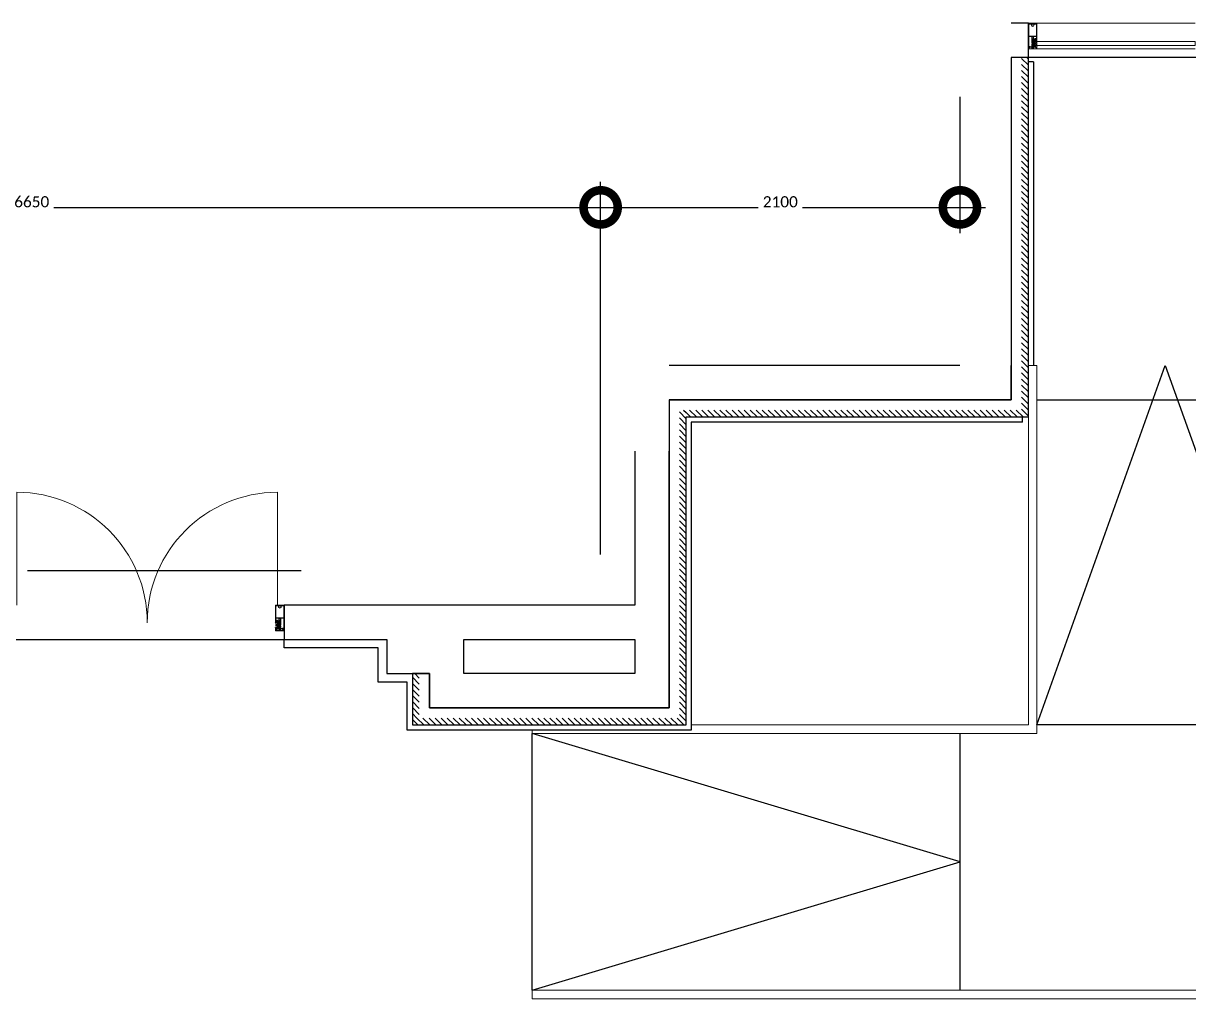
# Model space of a CAD drawing. Header units: metres. Extents: x 22.6 to 101.3, y 9.4 to 67.4.
# Drawn here: x 52.02 to 58.83, y 9.45 to 15.15 of the extents above; entities that cross this region are included whole.
import ezdxf

# ---------------------------------------------------------------- set-up
doc = ezdxf.new("R2010")
doc.units = ezdxf.units.M
doc.linetypes.add('ECG_Line-Ptrn-Sold', pattern=[9144.001, 9144, -0.001])
doc.layers.add('00', color=252, linetype='Continuous')
for name, color, linetype, lineweight in [('A-DIM', 7, 'Continuous', 5), ('A-DOOR', 5, 'Continuous', 5), ('A-ELEV', 1, 'ECG_Line-Ptrn-Sold', 9), ('A-FLOR-HRAL', 1, 'Continuous', 9), ('A-HATCH', 1, 'Continuous', 9), ('A-WIN', 4, 'ECG_Line-Ptrn-Sold', 5)]:
    doc.layers.add(name, color=color, linetype=linetype, lineweight=lineweight)
doc.styles.add('Calibri', font='calibri.ttf', dxfattribs={"height": 0.212639})
doc.dimstyles.new('ECG_Dimn-Detl-100', dxfattribs={"dimscale": 0.3048, "dimtxt": 0.25, "dimasz": 1.312336, "dimexe": 0.492126, "dimexo": 0.0625, "dimgap": 0, "dimtad": 1, "dimdec": 0, "dimlfac": 1000, "dimzin": 0, "dimdsep": 46, "dimtxsty": 'Calibri', "dimblk1": 'DOTSMALL', "dimblk2": 'DOTSMALL', "dimsah": 1, "dimcen": 0.09, "dimdle": 0.492126, "dimazin": 0, "dimtfac": 1, "dimtdec": 4, "dimtix": 1, "dimtmove": 0, "dimatfit": 3, "dimfxl": 0.492126, "dimfxlon": 1, "dimtvp": 1, "dimtolj": 1, "dimtzin": 0, "dimarcsym": 2})
pattern_1 = [(135, (0, 0), (-0.01767767, -0.01767767), [])]

# ---------------------------------------------------------------- blocks, each defined once
blk = doc.blocks.new('Railing - Railing-2168873-GROUND FLOOR PLAN')
at = {"layer": 'A-FLOR-HRAL'}
for p, q in [((59.4442, 13.1473), (59.4942, 13.1473)), ((59.4442, 11.0476), (59.4442, 13.1473)), ((59.4942, 11.0476), (59.4942, 13.1473)), ((59.4442, 9.4976), (59.4442, 11.0476)), ((59.4942, 9.4476), (59.4942, 11.0476)), ((54.9942, 9.4976), (57.4942, 9.4976)), ((54.9942, 9.4476), (54.9942, 9.4976)), ((57.4942, 9.4976), (59.4442, 9.4976)), ((54.9942, 9.4476), (57.4942, 9.4476)), ((57.4942, 9.4476), (59.4942, 9.4476))]:
    blk.add_line(p, q, dxfattribs=at)
blk = doc.blocks.new('Railing - Railing-2168877-GROUND FLOOR PLAN')
at = {"layer": 'A-FLOR-HRAL'}
for p, q in [((57.8942, 13.1473), (57.9442, 13.1473)), ((57.9442, 11.0476), (57.9442, 13.1473)), ((57.8942, 11.0476), (57.8942, 12.8473)), ((55.9239, 11.0476), (57.4942, 11.0476)), ((57.4942, 11.0476), (57.8942, 11.0476)), ((57.9442, 10.9976), (57.9442, 11.0476)), ((54.9942, 10.9976), (54.9942, 11.0173)), ((54.9942, 10.9976), (57.4942, 10.9976)), ((57.4942, 10.9976), (57.9442, 10.9976))]:
    blk.add_line(p, q, dxfattribs=at)
blk = doc.blocks.new('Rectangular Mullion - ECG-LEFT-END-MULION-DETAIL-2263705-GROUND FLOOR PLAN')
at = {"layer": 'A-ELEV'}
for p, q in [((61.7988, 61.8973), (62.7238, 61.8973)), ((61.7988, 61.8533), (61.7988, 61.8773)), ((61.7988, 61.8773), (62.7238, 61.8773)), ((62.7238, 61.8533), (61.7988, 61.8533)), ((62.7238, 61.8773), (62.7238, 61.8533)), ((61.7988, 61.7473), (62.7238, 61.7473))]:
    blk.add_line(p, q, dxfattribs=at)
blk = doc.blocks.new('Rectangular Mullion - ECG-LEFT-END-MULION-PROFIL-1987639-GROUND FLOOR PLAN')
at = {"layer": 'A-HATCH'}
for p, q in [((-0.0201, 0.019), (-0.0201, 0.031)), ((-0.0192, 0.019), (-0.0201, 0.019)), ((-0.0201, 0.019), (-0.0201, -0.118)), ((-0.0167, 0.019), (-0.0199, 0.019)), ((-0.0185, 0.0225), (-0.0192, 0.019)), ((-0.0191, 0.032), (0.0049, 0.032)), ((-0.0184, 0.0224), (-0.019, 0.019)), ((-0.019, 0.019), (-0.0176, 0.019)), ((-0.0186, 0.03), (-0.0186, 0.0245)), ((0.0049, 0.0305), (-0.0181, 0.0305)), ((-0.0178, 0.0244), (-0.0165, 0.028)), ((-0.0176, 0.0167), (-0.0098, 0.0167)), ((-0.0176, -0.041), (-0.0176, 0.0167)), ((-0.0175, 0.021), (-0.0165, 0.022)), ((-0.0175, 0.02), (-0.0175, 0.021)), ((-0.0167, 0.0213), (-0.0172, 0.0207)), ((-0.0167, 0.0203), (-0.0167, 0.019)), ((-0.0165, 0.028), (-0.0153, 0.028)), ((-0.0165, 0.022), (-0.0145, 0.022)), ((-0.0148, 0.0216), (-0.0159, 0.0216)), ((-0.0159, 0.0205), (-0.0159, 0.0185)), ((-0.0155, 0.0264), (-0.0144, 0.0236)), ((-0.0153, 0.028), (-0.0148, 0.0266)), ((-0.0149, 0.0185), (-0.0149, 0.0205)), ((-0.0145, 0.022), (-0.0135, 0.021)), ((-0.0144, 0.0236), (-0.0132, 0.0236)), ((-0.0135, 0.0207), (-0.0141, 0.0213)), ((-0.0141, 0.019), (-0.0141, 0.0203)), ((-0.0109, 0.019), (-0.0141, 0.019)), ((-0.0137, 0.019), (0.0049, 0.019)), ((-0.0135, 0.021), (-0.0135, 0.02)), ((-0.0132, 0.0236), (-0.0115, 0.0218)), ((-0.0115, 0.021), (-0.0015, 0.022)), ((-0.0115, 0.0218), (-0.0115, 0.021)), ((-0.0098, 0.0167), (-0.0098, 0.019)), ((-0.0015, 0.022), (0.0049, 0.022)), ((-0.0014, 0.0234), (-0.0014, 0.0223)), ((0.0113, 0.0234), (-0.0014, 0.0234)), ((-0.0014, 0.0223), (0.0113, 0.0223)), ((0.0018, 0.0183), (-0.0007, 0.0177)), ((-0.0007, 0.0177), (-0.0007, 0.0117)), ((0.0011, 0.0117), (-0.0007, 0.0077)), ((-0.0007, 0.0117), (0.0011, 0.0117)), ((-0.0007, 0.0077), (-0.0007, 0.0034)), ((-0.0007, 0.0034), (0.0014, 0.0024)), ((-0.0002, 0.0245), (-0.0002, 0.0234)), ((0.01, 0.0245), (-0.0002, 0.0245)), ((-0.0002, 0.0234), (0.01, 0.0234)), ((-0.0001, 0.0167), (0.0018, 0.0174)), ((-0.0001, 0.0127), (-0.0001, 0.0167)), ((0.0018, 0.0122), (-0.0001, 0.0127)), ((0.0001, 0.0069), (0.0018, 0.0105)), ((0.0001, 0.0041), (0.0001, 0.0069)), ((0.0014, 0.0035), (0.0001, 0.0041)), ((0.0003, 0.0275), (0.0003, 0.0245)), ((0.0014, 0.0024), (0.0014, 0.0035)), ((0.0015, 0.0277), (0.0084, 0.0277)), ((0.0018, 0.0174), (0.0018, 0.0183)), ((0.0018, 0.0105), (0.0018, 0.0122)), ((0.0022, 0.0175), (0.0077, 0.0155)), ((0.0022, 0.0154), (0.0077, 0.0133)), ((0.0022, 0.0132), (0.0077, 0.0112)), ((0.0022, 0.011), (0.0077, 0.009)), ((0.0022, 0.0096), (0.0077, 0.0076)), ((0.0022, 0.0074), (0.0077, 0.0054)), ((0.0022, 0.0052), (0.0077, 0.0032)), ((0.0022, 0.0031), (0.0077, 0.0011)), ((0.0022, 0.0007), (0.0076, -0.0013)), ((0.0027, 0.0275), (0.0027, 0.0245)), ((0.0027, 0.0223), (0.0027, 0.0188)), ((0.0072, 0.0223), (0.0027, 0.0223)), ((0.0027, 0.0188), (0.0072, 0.0188)), ((0.0037, 0.0188), (0.0027, 0.0188)), ((0.0027, 0.018), (0.0073, 0.0159)), ((0.0073, 0.0159), (0.0027, 0.018)), ((0.0027, 0.0171), (0.0072, 0.0151)), ((0.0027, 0.0158), (0.0073, 0.0137)), ((0.0073, 0.0137), (0.0027, 0.0158)), ((0.0027, 0.0149), (0.0072, 0.0129)), ((0.0027, 0.0136), (0.0073, 0.0116)), ((0.0073, 0.0116), (0.0027, 0.0136)), ((0.0027, 0.0127), (0.0072, 0.0107)), ((0.0027, 0.0114), (0.0073, 0.0094)), ((0.0073, 0.0094), (0.0027, 0.0114)), ((0.0027, 0.0106), (0.0072, 0.0085)), ((0.0027, 0.01), (0.0073, 0.008)), ((0.0073, 0.008), (0.0027, 0.01)), ((0.0027, 0.0092), (0.0072, 0.0071)), ((0.0027, 0.0079), (0.0073, 0.0058)), ((0.0073, 0.0058), (0.0027, 0.0079)), ((0.0027, 0.007), (0.0072, 0.005)), ((0.0027, 0.0057), (0.0073, 0.0036)), ((0.0073, 0.0036), (0.0027, 0.0057)), ((0.0027, 0.0048), (0.0072, 0.0028)), ((0.0027, 0.0035), (0.0073, 0.0015)), ((0.0073, 0.0015), (0.0027, 0.0035)), ((0.0027, 0.0026), (0.0072, 0.0006)), ((0.0027, 0.0012), (0.0073, -0.0009)), ((0.0073, -0.0009), (0.0027, 0.0012)), ((0.0027, 0.0003), (0.0072, -0.0017)), ((0.0072, 0.0151), (0.003, 0.017)), ((0.0072, 0.0129), (0.003, 0.0148)), ((0.0072, 0.0107), (0.003, 0.0126)), ((0.0072, 0.0085), (0.003, 0.0104)), ((0.0072, 0.0071), (0.003, 0.009)), ((0.0072, 0.005), (0.003, 0.0068)), ((0.0072, 0.0028), (0.003, 0.0047)), ((0.0072, 0.0006), (0.003, 0.0025)), ((0.0072, -0.0017), (0.003, 0.0001)), ((0.007, 0.0173), (0.0037, 0.0188)), ((0.0037, 0.0188), (0.007, 0.0173)), ((0.0046, 0.0188), (0.0037, 0.0188)), ((0.0056, 0.0188), (0.0046, 0.0188)), ((0.0077, 0.0177), (0.0046, 0.0188)), ((0.0049, 0.032), (0.0289, 0.032)), ((0.0279, 0.0305), (0.0049, 0.0305)), ((0.0049, 0.022), (0.0113, 0.022)), ((0.0049, 0.019), (0.0235, 0.019)), ((0.0073, 0.0181), (0.0056, 0.0188)), ((0.0056, 0.0188), (0.0073, 0.0181)), ((0.0072, 0.0188), (0.0056, 0.0188)), ((0.0072, 0.0275), (0.0072, 0.0245)), ((0.0072, 0.0188), (0.0072, 0.0223)), ((0.0079, 0.0174), (0.0079, 0.0183)), ((0.0079, 0.0183), (0.0104, 0.0177)), ((0.0098, 0.0167), (0.0079, 0.0174)), ((0.0079, 0.0122), (0.0098, 0.0127)), ((0.0079, 0.0105), (0.0079, 0.0122)), ((0.0096, 0.0069), (0.0079, 0.0105)), ((0.0084, 0.0035), (0.0096, 0.0041)), ((0.0084, 0.0024), (0.0084, 0.0035)), ((0.0104, 0.0034), (0.0084, 0.0024)), ((0.0086, 0.0117), (0.0104, 0.0077)), ((0.0104, 0.0117), (0.0086, 0.0117)), ((0.0096, 0.0275), (0.0096, 0.0245)), ((0.0096, 0.0041), (0.0096, 0.0069)), ((0.0098, 0.0127), (0.0098, 0.0167)), ((0.01, 0.0234), (0.01, 0.0245)), ((0.0104, 0.0177), (0.0104, 0.0117)), ((0.0104, 0.0077), (0.0104, 0.0034)), ((0.011, 0.0175), (0.0145, 0.0175)), ((0.011, -0.0266), (0.011, 0.0175)), ((0.0113, 0.0223), (0.0113, 0.0234)), ((0.0113, 0.022), (0.0213, 0.021)), ((0.0145, 0.0175), (0.0145, -0.0266)), ((0.019, 0.0129), (0.0207, 0.0186)), ((0.0213, 0.014), (0.0196, 0.0126)), ((0.0202, 0.0036), (0.0234, 0.0056)), ((0.0202, -0.0031), (0.0202, 0.0036)), ((0.0202, -0.0012), (0.0202, 0.0013)), ((0.0207, 0.019), (0.0239, 0.019)), ((0.0213, 0.0218), (0.0231, 0.0236)), ((0.0213, 0.021), (0.0213, 0.0218)), ((0.0223, 0.0126), (0.0219, 0.0139)), ((0.024, 0.0048), (0.022, 0.0035)), ((0.022, 0.0035), (0.024, 0.0048)), ((0.022, 0.0035), (0.022, -0.0032)), ((0.022, -0.0032), (0.022, 0.0035)), ((0.0232, 0.0139), (0.0228, 0.0126)), ((0.0231, 0.0236), (0.0243, 0.0236)), ((0.0243, 0.022), (0.0233, 0.021)), ((0.0233, 0.0207), (0.0239, 0.0213)), ((0.0233, 0.021), (0.0233, 0.02)), ((0.0234, 0.0056), (0.0292, 0.0056)), ((0.0241, 0.0126), (0.0238, 0.0139)), ((0.0239, 0.019), (0.0239, 0.0203)), ((0.0283, 0.0048), (0.024, 0.0048)), ((0.024, 0.0048), (0.0283, 0.0048)), ((0.0243, 0.0236), (0.0253, 0.0264)), ((0.0263, 0.022), (0.0243, 0.022)), ((0.0246, 0.0266), (0.0252, 0.028)), ((0.0247, 0.0216), (0.0258, 0.0216)), ((0.0247, 0.0185), (0.0247, 0.0205)), ((0.025, 0.0139), (0.0247, 0.0126)), ((0.0252, 0.028), (0.0263, 0.028)), ((0.0258, 0.0126), (0.0255, 0.0139)), ((0.0257, 0.0205), (0.0257, 0.0185)), ((0.0263, 0.028), (0.0277, 0.0244)), ((0.0273, 0.021), (0.0263, 0.022)), ((0.0267, 0.0139), (0.0264, 0.0126)), ((0.0265, 0.0213), (0.0271, 0.0207)), ((0.0265, 0.0203), (0.0265, 0.019)), ((0.0265, 0.019), (0.0297, 0.019)), ((0.0288, 0.019), (0.0271, 0.019)), ((0.0273, 0.02), (0.0273, 0.021)), ((0.0277, 0.0126), (0.0273, 0.0139)), ((0.0282, 0.0224), (0.0288, 0.019)), ((0.0285, 0.0139), (0.0282, 0.0126)), ((0.0283, 0.0048), (0.0283, 0.004)), ((0.0283, 0.004), (0.0292, 0.004)), ((0.0284, 0.03), (0.0284, 0.0245)), ((0.0284, 0.0225), (0.029, 0.019)), ((0.029, 0.019), (0.0299, 0.019)), ((0.0309, 0.0126), (0.0292, 0.014)), ((0.0292, -0.0036), (0.0292, 0.0056)), ((0.0292, 0.004), (0.0292, -0.0036)), ((0.0297, 0.0186), (0.0315, 0.0129)), ((0.0299, 0.019), (0.0299, 0.031)), ((-0.0006, -0.041), (-0.0176, -0.041)), ((-0.0176, -0.043), (0.0274, -0.043)), ((-0.0176, -0.114), (-0.0176, -0.043)), ((0.001, -0.0033), (-0.0006, -0.0033)), ((-0.0006, -0.0033), (-0.0006, -0.041)), ((0.001, -0.0033), (-0.0006, -0.0033)), ((0, -0.0033), (0.001, -0.0033)), ((0.0019, -0.0042), (0.001, -0.0033)), ((0.0014, -0.0372), (0.0014, -0.041)), ((0.0014, -0.041), (0.0049, -0.041)), ((0.0019, -0.0266), (0.0019, -0.0042)), ((0.0049, -0.0295), (0.0019, -0.0266)), ((0.0079, -0.0367), (0.0019, -0.0367)), ((0.0022, -0.0036), (0.0078, -0.0057)), ((0.0022, -0.0071), (0.0078, -0.0092)), ((0.0022, -0.0093), (0.0078, -0.0113)), ((0.0022, -0.0115), (0.0078, -0.0135)), ((0.0022, -0.0137), (0.0078, -0.0157)), ((0.0022, -0.0158), (0.0078, -0.0179)), ((0.0022, -0.018), (0.0078, -0.02)), ((0.0022, -0.0202), (0.0066, -0.0218)), ((0.0023, -0.0015), (0.0077, -0.0035)), ((0.0027, -0.001), (0.0073, -0.0031)), ((0.0073, -0.0031), (0.0027, -0.001)), ((0.0027, -0.0019), (0.0072, -0.0039)), ((0.0027, -0.0032), (0.0073, -0.0053)), ((0.0073, -0.0053), (0.0027, -0.0032)), ((0.0027, -0.0041), (0.0072, -0.0061)), ((0.0027, -0.0054), (0.0072, -0.0074)), ((0.0073, -0.0074), (0.0027, -0.0054)), ((0.0027, -0.0054), (0.0073, -0.0074)), ((0.0027, -0.0067), (0.0073, -0.0087)), ((0.0073, -0.0087), (0.0027, -0.0067)), ((0.0027, -0.0076), (0.0072, -0.0096)), ((0.0027, -0.0089), (0.0073, -0.0109)), ((0.0073, -0.0109), (0.0027, -0.0089)), ((0.0027, -0.0097), (0.0072, -0.0118)), ((0.0027, -0.011), (0.0073, -0.0131)), ((0.0073, -0.0131), (0.0027, -0.011)), ((0.0027, -0.0119), (0.0072, -0.0139)), ((0.0027, -0.0132), (0.0073, -0.0153)), ((0.0073, -0.0153), (0.0027, -0.0132)), ((0.0027, -0.0141), (0.0072, -0.0161)), ((0.0027, -0.0154), (0.0073, -0.0174)), ((0.0073, -0.0174), (0.0027, -0.0154)), ((0.0027, -0.0163), (0.0072, -0.0183)), ((0.0027, -0.0176), (0.0073, -0.0196)), ((0.0073, -0.0196), (0.0027, -0.0176)), ((0.0027, -0.0184), (0.0072, -0.0205)), ((0.0069, -0.0216), (0.0027, -0.0197)), ((0.0027, -0.0197), (0.0069, -0.0216)), ((0.0053, -0.0218), (0.0027, -0.0206)), ((0.0072, -0.0039), (0.003, -0.002)), ((0.0072, -0.0074), (0.003, -0.0055)), ((0.0072, -0.0096), (0.003, -0.0077)), ((0.0072, -0.0118), (0.003, -0.0099)), ((0.0072, -0.0139), (0.003, -0.012)), ((0.0072, -0.0161), (0.003, -0.0142)), ((0.0072, -0.0183), (0.003, -0.0164)), ((0.0053, -0.0218), (0.003, -0.0207)), ((0.003, -0.0218), (0.0053, -0.0218)), ((0.003, -0.0249), (0.003, -0.0218)), ((0.0049, -0.0266), (0.003, -0.0249)), ((0.0072, -0.0061), (0.0031, -0.0042)), ((0.0072, -0.0205), (0.0032, -0.0186)), ((0.0067, -0.0249), (0.0049, -0.0266)), ((0.0078, -0.0266), (0.0049, -0.0295)), ((0.0049, -0.041), (0.0084, -0.041)), ((0.0066, -0.0218), (0.0053, -0.0218)), ((0.0067, -0.0218), (0.0067, -0.0249)), ((0.0088, -0.0033), (0.0078, -0.0043)), ((0.0078, -0.0043), (0.0078, -0.0266)), ((0.0084, -0.041), (0.0084, -0.0372)), ((0.0104, -0.0033), (0.0088, -0.0033)), ((0.009, -0.0033), (0.0104, -0.0033)), ((0.0104, -0.041), (0.0104, -0.0033)), ((0.0274, -0.041), (0.0104, -0.041)), ((0.0145, -0.0266), (0.011, -0.0266)), ((0.0168, -0.0138), (0.0174, -0.013)), ((0.0174, -0.013), (0.0213, -0.0168)), ((0.019, -0.0138), (0.0183, -0.0145)), ((0.0184, -0.0213), (0.0184, -0.0288)), ((0.0207, -0.0213), (0.0184, -0.0213)), ((0.0201, -0.0149), (0.019, -0.016)), ((0.019, -0.0151), (0.019, -0.0213)), ((0.019, -0.0167), (0.0198, -0.0176)), ((0.0198, -0.0173), (0.019, -0.0182)), ((0.019, -0.0184), (0.0198, -0.0192)), ((0.0198, -0.0189), (0.019, -0.0198)), ((0.019, -0.0205), (0.0197, -0.0213)), ((0.019, -0.0213), (0.0214, -0.0213)), ((0.0194, -0.0298), (0.0274, -0.0298)), ((0.0197, -0.0213), (0.0211, -0.0198)), ((0.0198, -0.0196), (0.0198, -0.0171)), ((0.0199, -0.0225), (0.0214, -0.0225)), ((0.0199, -0.0263), (0.0199, -0.0225)), ((0.0222, -0.0263), (0.0199, -0.0263)), ((0.0201, -0.0168), (0.0225, -0.0168)), ((0.0226, -0.0198), (0.0201, -0.0198)), ((0.0238, -0.0053), (0.0202, -0.0031)), ((0.0202, -0.0151), (0.0221, -0.0151)), ((0.022, -0.0151), (0.0203, -0.0168)), ((0.0204, -0.0198), (0.0223, -0.0217)), ((0.0206, -0.0225), (0.0214, -0.0241)), ((0.0214, -0.022), (0.0207, -0.0213)), ((0.0207, -0.0225), (0.0223, -0.0241)), ((0.0214, -0.0225), (0.0207, -0.0225)), ((0.0246, -0.0185), (0.0214, -0.0217)), ((0.0214, -0.0213), (0.0214, -0.0225)), ((0.0225, -0.023), (0.0214, -0.0241)), ((0.0214, -0.0241), (0.0243, -0.0241)), ((0.0217, -0.0151), (0.0246, -0.018)), ((0.022, -0.0032), (0.024, -0.0044)), ((0.024, -0.0044), (0.022, -0.0032)), ((0.0221, -0.0151), (0.0232, -0.0139)), ((0.0222, -0.0278), (0.0222, -0.0263)), ((0.0262, -0.0278), (0.0222, -0.0278)), ((0.0225, -0.0168), (0.025, -0.0144)), ((0.0241, -0.0213), (0.0226, -0.0198)), ((0.0258, -0.0151), (0.0228, -0.0181)), ((0.0228, -0.0171), (0.0228, -0.0196)), ((0.0229, -0.0141), (0.0256, -0.0168)), ((0.0234, -0.023), (0.0245, -0.0241)), ((0.0247, -0.023), (0.0236, -0.0241)), ((0.0292, -0.0053), (0.0238, -0.0053)), ((0.024, -0.0044), (0.0283, -0.0044)), ((0.0283, -0.0044), (0.024, -0.0044)), ((0.0255, -0.0198), (0.0241, -0.0213)), ((0.0243, -0.0241), (0.0269, -0.0241)), ((0.0246, -0.0171), (0.0246, -0.0196)), ((0.0248, -0.0198), (0.0273, -0.0198)), ((0.0269, -0.022), (0.0248, -0.0198)), ((0.0273, -0.0168), (0.0249, -0.0168)), ((0.0284, -0.0191), (0.025, -0.0225)), ((0.025, -0.0225), (0.0267, -0.0241)), ((0.0272, -0.0151), (0.0254, -0.0151)), ((0.0274, -0.0225), (0.0258, -0.0241)), ((0.0261, -0.0151), (0.0284, -0.0175)), ((0.0262, -0.0263), (0.0262, -0.0278)), ((0.0284, -0.0263), (0.0262, -0.0263)), ((0.0284, -0.0152), (0.0269, -0.0168)), ((0.0276, -0.0213), (0.0269, -0.022)), ((0.0269, -0.0213), (0.0284, -0.0213)), ((0.0269, -0.0225), (0.0269, -0.0213)), ((0.0269, -0.0225), (0.0284, -0.0225)), ((0.0278, -0.0225), (0.0269, -0.0225)), ((0.0269, -0.0241), (0.0278, -0.0225)), ((0.027, -0.0198), (0.0285, -0.0213)), ((0.0274, -0.0298), (0.0274, -0.041)), ((0.0274, -0.043), (0.0274, -0.114)), ((0.0276, -0.0196), (0.0276, -0.0171)), ((0.0284, -0.0175), (0.0276, -0.0183)), ((0.0276, -0.0183), (0.0284, -0.0191)), ((0.0299, -0.0213), (0.0276, -0.0213)), ((0.0284, -0.0152), (0.0277, -0.0145)), ((0.0283, -0.0036), (0.0292, -0.0036)), ((0.0283, -0.0044), (0.0283, -0.0036)), ((0.0283, -0.0036), (0.0283, -0.0044)), ((0.0292, -0.0036), (0.0283, -0.0036)), ((0.0284, -0.0213), (0.0284, -0.0152)), ((0.0284, -0.0225), (0.0284, -0.0263)), ((0.0289, -0.0135), (0.0295, -0.0142)), ((0.0292, -0.0036), (0.0292, -0.0053)), ((0.0295, -0.0142), (0.0309, -0.0128)), ((0.0299, -0.118), (0.0299, -0.0213)), ((0.0304, -0.0129), (0.0312, -0.0136)), ((-0.0201, -0.118), (0.0299, -0.118)), ((-0.0003, -0.114), (-0.0176, -0.114)), ((0.0274, -0.114), (0.0102, -0.114))]:
    blk.add_line(p, q, dxfattribs=at)
blk.add_circle((0.0049, -0.108), 0.006, dxfattribs=at)
for centre, radius, start, end in [((-0.0191, 0.031), 0.001, 90, 180), ((-0.0191, 0.031), 0.001, 90, 180), ((-0.0181, 0.03), 0.0005, 90, 180), ((-0.0186, 0.0235), 0.001, 270.98384, 90), ((-0.0185, 0.0235), 0.0011, 275.23266, 53.27001), ((-0.0159, 0.0206), 0.001, 90, 135), ((-0.0148, 0.0206), 0.001, 45, 90), ((0.0015, 0.0241), 0.00359, 70.3614, 109.6386), ((0.0049, 0.0157), 0.012, 79.28835, 100.71165), ((0.0084, 0.0241), 0.00359, 70.3614, 109.6386), ((0.0247, 0.0206), 0.001, 90, 135), ((0.0258, 0.0206), 0.001, 45, 90), ((0.0283, 0.0235), 0.0011, 126.72999, 264.76734), ((0.0284, 0.0235), 0.001, 90, 269.01616), ((0.0279, 0.03), 0.0005, 0, 90), ((0.0289, 0.031), 0.001, 0, 90), ((0.0289, 0.031), 0.001, 0, 90), ((0.0019, -0.0372), 0.0005, 90, 180), ((0.0005, -0.0259), 0.00439, 351.40102, 55.52852), ((0.0079, -0.0372), 0.0005, 0, 90), ((0.0159, -0.018), 0.00517, 33.53678, 89.75479), ((0.0157, -0.018), 0.0044, 41.54451, 86.95332), ((0.0194, -0.0288), 0.001, 180, 270), ((0.0237, -0.0155), 0.00171, 90, 164.9371), ((0.0237, -0.0155), 0.00171, 15.0629, 90), ((0.0315, -0.018), 0.00517, 92.55543, 146.46322), ((0.0317, -0.018), 0.0044, 93.04668, 139.83966), ((0.0049, -0.108), 0.008, 311.40962, 228.59038)]:
    blk.add_arc(centre, radius, start, end, dxfattribs=at)
blk = doc.blocks.new('Rectangular Mullion - ECG-LEFT-END-MULION-DETAIL-3048309-GROUND FLOOR PLAN')
at = {"layer": 'A-WIN'}
for p, q in [((0, 0.032), (-0.05, 0.032)), ((-0.05, 0.032), (-0.05, 0.012)), ((-0.05, 0.012), (-0.038, 0.012)), ((-0.038, 0.012), (-0.038, -0.012)), ((0, -0.118), (0, 0.032)), ((-0.05, -0.012), (-0.05, -0.118)), ((-0.038, -0.012), (-0.05, -0.012)), ((-0.05, -0.118), (0, -0.118))]:
    blk.add_line(p, q, dxfattribs=at)
blk = doc.blocks.new('M_Door-Curtain-Wall-Double-Storefront - M_Door-Curtain-Wall-Double-Storefront-3337631-GROUND FLOOR PLAN')
at = {"layer": 'A-DOOR'}
for p, q in [((-0.762, 0.118), (-0.762, 0.7775)), ((0.762, 0.118), (0.762, 0.7775))]:
    blk.add_line(p, q, dxfattribs=at)
for centre, start, end in [((-0.762, 0.0155), 0, 90), ((0.762, 0.0155), 90, 180)]:
    blk.add_arc(centre, 0.762, start, end, dxfattribs=at)
blk = doc.blocks.new('Rectangular Mullion - ECG-RIGHT-END-MULION-PROFIL-1987638-GROUND FLOOR PLAN')
at = {"layer": 'A-HATCH'}
for p, q in [((-0.0297, 0.0186), (-0.0315, 0.0129)), ((-0.0309, 0.0126), (-0.0292, 0.014)), ((-0.0299, 0.019), (-0.0299, 0.031)), ((-0.029, 0.019), (-0.0299, 0.019)), ((-0.0265, 0.019), (-0.0297, 0.019)), ((-0.0234, 0.0056), (-0.0292, 0.0056)), ((-0.0292, -0.0036), (-0.0292, 0.0056)), ((-0.0283, 0.004), (-0.0292, 0.004)), ((-0.0292, 0.004), (-0.0292, -0.0036)), ((-0.0284, 0.0225), (-0.029, 0.019)), ((-0.0049, 0.032), (-0.0289, 0.032)), ((-0.0282, 0.0224), (-0.0288, 0.019)), ((-0.0288, 0.019), (-0.0271, 0.019)), ((-0.0285, 0.0139), (-0.0282, 0.0126)), ((-0.0284, 0.03), (-0.0284, 0.0245)), ((-0.0283, 0.0048), (-0.024, 0.0048)), ((-0.0283, 0.0048), (-0.0283, 0.004)), ((-0.024, 0.0048), (-0.0283, 0.0048)), ((-0.0279, 0.0305), (-0.0049, 0.0305)), ((-0.0263, 0.028), (-0.0277, 0.0244)), ((-0.0277, 0.0126), (-0.0273, 0.0139)), ((-0.0273, 0.021), (-0.0263, 0.022)), ((-0.0273, 0.02), (-0.0273, 0.021)), ((-0.0265, 0.0213), (-0.0271, 0.0207)), ((-0.0267, 0.0139), (-0.0264, 0.0126)), ((-0.0265, 0.0203), (-0.0265, 0.019)), ((-0.0252, 0.028), (-0.0263, 0.028)), ((-0.0263, 0.022), (-0.0243, 0.022)), ((-0.0247, 0.0216), (-0.0258, 0.0216)), ((-0.0258, 0.0126), (-0.0255, 0.0139)), ((-0.0257, 0.0205), (-0.0257, 0.0185)), ((-0.0243, 0.0236), (-0.0253, 0.0264)), ((-0.0246, 0.0266), (-0.0252, 0.028)), ((-0.025, 0.0139), (-0.0247, 0.0126)), ((-0.0247, 0.0185), (-0.0247, 0.0205)), ((-0.0231, 0.0236), (-0.0243, 0.0236)), ((-0.0243, 0.022), (-0.0233, 0.021)), ((-0.0241, 0.0126), (-0.0238, 0.0139)), ((-0.024, 0.0048), (-0.022, 0.0035)), ((-0.022, 0.0035), (-0.024, 0.0048)), ((-0.0233, 0.0207), (-0.0239, 0.0213)), ((-0.0239, 0.019), (-0.0239, 0.0203)), ((-0.0207, 0.019), (-0.0239, 0.019)), ((-0.0049, 0.019), (-0.0235, 0.019)), ((-0.0202, 0.0036), (-0.0234, 0.0056)), ((-0.0233, 0.021), (-0.0233, 0.02)), ((-0.0232, 0.0139), (-0.0228, 0.0126)), ((-0.0213, 0.0218), (-0.0231, 0.0236)), ((-0.0223, 0.0126), (-0.0219, 0.0139)), ((-0.022, 0.0035), (-0.022, -0.0032)), ((-0.022, -0.0032), (-0.022, 0.0035)), ((-0.0113, 0.022), (-0.0213, 0.021)), ((-0.0213, 0.021), (-0.0213, 0.0218)), ((-0.0213, 0.014), (-0.0196, 0.0126)), ((-0.019, 0.0129), (-0.0207, 0.0186)), ((-0.0202, -0.0031), (-0.0202, 0.0036)), ((-0.0202, -0.0012), (-0.0202, 0.0013)), ((-0.0145, 0.0175), (-0.0145, -0.0266)), ((-0.011, 0.0175), (-0.0145, 0.0175)), ((-0.0113, 0.0223), (-0.0113, 0.0234)), ((-0.0113, 0.0234), (0.0014, 0.0234)), ((0.0014, 0.0223), (-0.0113, 0.0223)), ((-0.0049, 0.022), (-0.0113, 0.022)), ((-0.011, -0.0266), (-0.011, 0.0175)), ((-0.0079, 0.0183), (-0.0104, 0.0177)), ((-0.0104, 0.0177), (-0.0104, 0.0117)), ((-0.0086, 0.0117), (-0.0104, 0.0077)), ((-0.0104, 0.0117), (-0.0086, 0.0117)), ((-0.0104, 0.0077), (-0.0104, 0.0034)), ((-0.0104, 0.0034), (-0.0084, 0.0024)), ((-0.01, 0.0234), (-0.01, 0.0245)), ((-0.01, 0.0245), (0.0002, 0.0245)), ((0.0002, 0.0234), (-0.01, 0.0234)), ((-0.0098, 0.0167), (-0.0079, 0.0174)), ((-0.0098, 0.0127), (-0.0098, 0.0167)), ((-0.0079, 0.0122), (-0.0098, 0.0127)), ((-0.0096, 0.0275), (-0.0096, 0.0245)), ((-0.0096, 0.0069), (-0.0079, 0.0105)), ((-0.0096, 0.0041), (-0.0096, 0.0069)), ((-0.0084, 0.0035), (-0.0096, 0.0041)), ((-0.0015, 0.0277), (-0.0084, 0.0277)), ((-0.0084, 0.0024), (-0.0084, 0.0035)), ((-0.0079, 0.0174), (-0.0079, 0.0183)), ((-0.0079, 0.0105), (-0.0079, 0.0122)), ((-0.0077, 0.0177), (-0.0046, 0.0188)), ((-0.0022, 0.0175), (-0.0077, 0.0155)), ((-0.0022, 0.0154), (-0.0077, 0.0133)), ((-0.0022, 0.0132), (-0.0077, 0.0112)), ((-0.0022, 0.011), (-0.0077, 0.009)), ((-0.0022, 0.0096), (-0.0077, 0.0076)), ((-0.0022, 0.0074), (-0.0077, 0.0054)), ((-0.0022, 0.0052), (-0.0077, 0.0032)), ((-0.0022, 0.0031), (-0.0077, 0.0011)), ((-0.0022, 0.0007), (-0.0076, -0.0013)), ((-0.0073, 0.0181), (-0.0056, 0.0188)), ((-0.0056, 0.0188), (-0.0073, 0.0181)), ((-0.0027, 0.018), (-0.0073, 0.0159)), ((-0.0073, 0.0159), (-0.0027, 0.018)), ((-0.0027, 0.0158), (-0.0073, 0.0137)), ((-0.0073, 0.0137), (-0.0027, 0.0158)), ((-0.0027, 0.0136), (-0.0073, 0.0116)), ((-0.0073, 0.0116), (-0.0027, 0.0136)), ((-0.0027, 0.0114), (-0.0073, 0.0094)), ((-0.0073, 0.0094), (-0.0027, 0.0114)), ((-0.0027, 0.01), (-0.0073, 0.008)), ((-0.0073, 0.008), (-0.0027, 0.01)), ((-0.0027, 0.0079), (-0.0073, 0.0058)), ((-0.0073, 0.0058), (-0.0027, 0.0079)), ((-0.0027, 0.0057), (-0.0073, 0.0036)), ((-0.0073, 0.0036), (-0.0027, 0.0057)), ((-0.0027, 0.0035), (-0.0073, 0.0015)), ((-0.0073, 0.0015), (-0.0027, 0.0035)), ((-0.0027, 0.0012), (-0.0073, -0.0009)), ((-0.0073, -0.0009), (-0.0027, 0.0012)), ((-0.0072, 0.0275), (-0.0072, 0.0245)), ((-0.0072, 0.0223), (-0.0027, 0.0223)), ((-0.0072, 0.0188), (-0.0072, 0.0223)), ((-0.0072, 0.0188), (-0.0056, 0.0188)), ((-0.0027, 0.0188), (-0.0072, 0.0188)), ((-0.0027, 0.0171), (-0.0072, 0.0151)), ((-0.0072, 0.0151), (-0.003, 0.017)), ((-0.0027, 0.0149), (-0.0072, 0.0129)), ((-0.0072, 0.0129), (-0.003, 0.0148)), ((-0.0027, 0.0127), (-0.0072, 0.0107)), ((-0.0072, 0.0107), (-0.003, 0.0126)), ((-0.0027, 0.0106), (-0.0072, 0.0085)), ((-0.0072, 0.0085), (-0.003, 0.0104)), ((-0.0027, 0.0092), (-0.0072, 0.0071)), ((-0.0072, 0.0071), (-0.003, 0.009)), ((-0.0027, 0.007), (-0.0072, 0.005)), ((-0.0072, 0.005), (-0.003, 0.0068)), ((-0.0027, 0.0048), (-0.0072, 0.0028)), ((-0.0072, 0.0028), (-0.003, 0.0047)), ((-0.0027, 0.0026), (-0.0072, 0.0006)), ((-0.0072, 0.0006), (-0.003, 0.0025)), ((-0.0027, 0.0003), (-0.0072, -0.0017)), ((-0.0072, -0.0017), (-0.003, 0.0001)), ((-0.007, 0.0173), (-0.0037, 0.0188)), ((-0.0037, 0.0188), (-0.007, 0.0173)), ((-0.0056, 0.0188), (-0.0046, 0.0188)), ((0.0191, 0.032), (-0.0049, 0.032)), ((-0.0049, 0.0305), (0.0181, 0.0305)), ((0.0015, 0.022), (-0.0049, 0.022)), ((0.0137, 0.019), (-0.0049, 0.019)), ((-0.0046, 0.0188), (-0.0037, 0.0188)), ((-0.0037, 0.0188), (-0.0027, 0.0188)), ((-0.0027, 0.0275), (-0.0027, 0.0245)), ((-0.0027, 0.0223), (-0.0027, 0.0188)), ((-0.0018, 0.0174), (-0.0018, 0.0183)), ((-0.0018, 0.0183), (0.0007, 0.0177)), ((0.0001, 0.0167), (-0.0018, 0.0174)), ((-0.0018, 0.0122), (0.0001, 0.0127)), ((-0.0018, 0.0105), (-0.0018, 0.0122)), ((-0.0001, 0.0069), (-0.0018, 0.0105)), ((-0.0014, 0.0035), (-0.0001, 0.0041)), ((-0.0014, 0.0024), (-0.0014, 0.0035)), ((0.0007, 0.0034), (-0.0014, 0.0024)), ((-0.0011, 0.0117), (0.0007, 0.0077)), ((0.0007, 0.0117), (-0.0011, 0.0117)), ((-0.0003, 0.0275), (-0.0003, 0.0245)), ((-0.0001, 0.0041), (-0.0001, 0.0069)), ((0.0001, 0.0127), (0.0001, 0.0167)), ((0.0002, 0.0245), (0.0002, 0.0234)), ((0.0007, 0.0177), (0.0007, 0.0117)), ((0.0007, 0.0077), (0.0007, 0.0034)), ((0.0014, 0.0234), (0.0014, 0.0223)), ((0.0115, 0.021), (0.0015, 0.022)), ((0.0098, 0.0167), (0.0098, 0.019)), ((0.0176, 0.0167), (0.0098, 0.0167)), ((0.0109, 0.019), (0.0141, 0.019)), ((0.0132, 0.0236), (0.0115, 0.0218)), ((0.0115, 0.0218), (0.0115, 0.021)), ((0.0144, 0.0236), (0.0132, 0.0236)), ((0.0145, 0.022), (0.0135, 0.021)), ((0.0135, 0.0207), (0.0141, 0.0213)), ((0.0135, 0.021), (0.0135, 0.02)), ((0.0141, 0.019), (0.0141, 0.0203)), ((0.0155, 0.0264), (0.0144, 0.0236)), ((0.0165, 0.022), (0.0145, 0.022)), ((0.0153, 0.028), (0.0148, 0.0266)), ((0.0148, 0.0216), (0.0159, 0.0216)), ((0.0149, 0.0185), (0.0149, 0.0205)), ((0.0165, 0.028), (0.0153, 0.028)), ((0.0159, 0.0205), (0.0159, 0.0185)), ((0.0178, 0.0244), (0.0165, 0.028)), ((0.0175, 0.021), (0.0165, 0.022)), ((0.0167, 0.0213), (0.0172, 0.0207)), ((0.0167, 0.0203), (0.0167, 0.019)), ((0.0167, 0.019), (0.0199, 0.019)), ((0.0175, 0.02), (0.0175, 0.021)), ((0.019, 0.019), (0.0176, 0.019)), ((0.0176, -0.041), (0.0176, 0.0167)), ((0.0184, 0.0224), (0.019, 0.019)), ((0.0185, 0.0225), (0.0192, 0.019)), ((0.0186, 0.03), (0.0186, 0.0245)), ((0.0192, 0.019), (0.0201, 0.019)), ((0.0201, 0.019), (0.0201, 0.031)), ((0.0201, 0.019), (0.0201, -0.118)), ((-0.0304, -0.0129), (-0.0312, -0.0136)), ((-0.0295, -0.0142), (-0.0309, -0.0128)), ((-0.0299, -0.0213), (-0.0276, -0.0213)), ((-0.0299, -0.118), (-0.0299, -0.0213)), ((-0.0289, -0.0135), (-0.0295, -0.0142)), ((-0.0292, -0.0036), (-0.0292, -0.0053)), ((-0.0283, -0.0036), (-0.0292, -0.0036)), ((-0.0292, -0.0036), (-0.0283, -0.0036)), ((-0.0292, -0.0053), (-0.0238, -0.0053)), ((-0.027, -0.0198), (-0.0285, -0.0213)), ((-0.0284, -0.0152), (-0.0277, -0.0145)), ((-0.0261, -0.0151), (-0.0284, -0.0175)), ((-0.0284, -0.0152), (-0.0269, -0.0168)), ((-0.0284, -0.0213), (-0.0284, -0.0152)), ((-0.0284, -0.0175), (-0.0276, -0.0183)), ((-0.0276, -0.0183), (-0.0284, -0.0191)), ((-0.0284, -0.0191), (-0.025, -0.0225)), ((-0.0269, -0.0213), (-0.0284, -0.0213)), ((-0.0284, -0.0225), (-0.0284, -0.0263)), ((-0.0269, -0.0225), (-0.0284, -0.0225)), ((-0.0284, -0.0263), (-0.0262, -0.0263)), ((-0.0283, -0.0044), (-0.0283, -0.0036)), ((-0.0283, -0.0036), (-0.0283, -0.0044)), ((-0.024, -0.0044), (-0.0283, -0.0044)), ((-0.0283, -0.0044), (-0.024, -0.0044)), ((-0.0278, -0.0225), (-0.0269, -0.0225)), ((-0.0269, -0.0241), (-0.0278, -0.0225)), ((-0.0276, -0.0196), (-0.0276, -0.0171)), ((-0.0276, -0.0213), (-0.0269, -0.022)), ((-0.0274, -0.0225), (-0.0258, -0.0241)), ((-0.0274, -0.0298), (-0.0274, -0.041)), ((-0.0194, -0.0298), (-0.0274, -0.0298)), ((-0.0274, -0.041), (-0.0104, -0.041)), ((-0.0274, -0.043), (-0.0274, -0.114)), ((0.0176, -0.043), (-0.0274, -0.043)), ((-0.0273, -0.0168), (-0.0249, -0.0168)), ((-0.0248, -0.0198), (-0.0273, -0.0198)), ((-0.0272, -0.0151), (-0.0254, -0.0151)), ((-0.0269, -0.022), (-0.0248, -0.0198)), ((-0.0269, -0.0225), (-0.0269, -0.0213)), ((-0.0243, -0.0241), (-0.0269, -0.0241)), ((-0.025, -0.0225), (-0.0267, -0.0241)), ((-0.0262, -0.0263), (-0.0262, -0.0278)), ((-0.0262, -0.0278), (-0.0222, -0.0278)), ((-0.0258, -0.0151), (-0.0228, -0.0181)), ((-0.0229, -0.0141), (-0.0256, -0.0168)), ((-0.0255, -0.0198), (-0.0241, -0.0213)), ((-0.0225, -0.0168), (-0.025, -0.0144)), ((-0.0247, -0.023), (-0.0236, -0.0241)), ((-0.0217, -0.0151), (-0.0246, -0.018)), ((-0.0246, -0.0171), (-0.0246, -0.0196)), ((-0.0246, -0.0185), (-0.0214, -0.0217)), ((-0.0234, -0.023), (-0.0245, -0.0241)), ((-0.0214, -0.0241), (-0.0243, -0.0241)), ((-0.0241, -0.0213), (-0.0226, -0.0198)), ((-0.022, -0.0032), (-0.024, -0.0044)), ((-0.024, -0.0044), (-0.022, -0.0032)), ((-0.0238, -0.0053), (-0.0202, -0.0031)), ((-0.0221, -0.0151), (-0.0232, -0.0139)), ((-0.0228, -0.0171), (-0.0228, -0.0196)), ((-0.0226, -0.0198), (-0.0201, -0.0198)), ((-0.0201, -0.0168), (-0.0225, -0.0168)), ((-0.0225, -0.023), (-0.0214, -0.0241)), ((-0.0204, -0.0198), (-0.0223, -0.0217)), ((-0.0207, -0.0225), (-0.0223, -0.0241)), ((-0.0222, -0.0263), (-0.0199, -0.0263)), ((-0.0222, -0.0278), (-0.0222, -0.0263)), ((-0.0202, -0.0151), (-0.0221, -0.0151)), ((-0.022, -0.0151), (-0.0203, -0.0168)), ((-0.0214, -0.022), (-0.0207, -0.0213)), ((-0.0214, -0.0213), (-0.0214, -0.0225)), ((-0.019, -0.0213), (-0.0214, -0.0213)), ((-0.0199, -0.0225), (-0.0214, -0.0225)), ((-0.0206, -0.0225), (-0.0214, -0.0241)), ((-0.0214, -0.0225), (-0.0207, -0.0225)), ((-0.0174, -0.013), (-0.0213, -0.0168)), ((-0.0197, -0.0213), (-0.0211, -0.0198)), ((-0.0207, -0.0213), (-0.0184, -0.0213)), ((-0.0201, -0.0149), (-0.019, -0.016)), ((-0.0199, -0.0263), (-0.0199, -0.0225)), ((-0.019, -0.0167), (-0.0198, -0.0176)), ((-0.0198, -0.0196), (-0.0198, -0.0171)), ((-0.0198, -0.0173), (-0.019, -0.0182)), ((-0.019, -0.0184), (-0.0198, -0.0192)), ((-0.0198, -0.0189), (-0.019, -0.0198)), ((-0.019, -0.0205), (-0.0197, -0.0213)), ((-0.019, -0.0138), (-0.0183, -0.0145)), ((-0.019, -0.0151), (-0.019, -0.0213)), ((-0.0184, -0.0213), (-0.0184, -0.0288)), ((-0.0168, -0.0138), (-0.0174, -0.013)), ((-0.0145, -0.0266), (-0.011, -0.0266)), ((-0.009, -0.0033), (-0.0104, -0.0033)), ((-0.0104, -0.0033), (-0.0088, -0.0033)), ((-0.0104, -0.041), (-0.0104, -0.0033)), ((-0.0088, -0.0033), (-0.0078, -0.0043)), ((-0.0084, -0.041), (-0.0084, -0.0372)), ((-0.0049, -0.041), (-0.0084, -0.041)), ((-0.0079, -0.0367), (-0.0019, -0.0367)), ((-0.0022, -0.0036), (-0.0078, -0.0057)), ((-0.0078, -0.0043), (-0.0078, -0.0266)), ((-0.0022, -0.0071), (-0.0078, -0.0092)), ((-0.0022, -0.0093), (-0.0078, -0.0113)), ((-0.0022, -0.0115), (-0.0078, -0.0135)), ((-0.0022, -0.0137), (-0.0078, -0.0157)), ((-0.0022, -0.0158), (-0.0078, -0.0179)), ((-0.0022, -0.018), (-0.0078, -0.02)), ((-0.0078, -0.0266), (-0.0049, -0.0295)), ((-0.0023, -0.0015), (-0.0077, -0.0035)), ((-0.0027, -0.001), (-0.0073, -0.0031)), ((-0.0073, -0.0031), (-0.0027, -0.001)), ((-0.0027, -0.0032), (-0.0073, -0.0053)), ((-0.0073, -0.0053), (-0.0027, -0.0032)), ((-0.0073, -0.0074), (-0.0027, -0.0054)), ((-0.0027, -0.0054), (-0.0073, -0.0074)), ((-0.0027, -0.0067), (-0.0073, -0.0087)), ((-0.0073, -0.0087), (-0.0027, -0.0067)), ((-0.0027, -0.0089), (-0.0073, -0.0109)), ((-0.0073, -0.0109), (-0.0027, -0.0089)), ((-0.0027, -0.011), (-0.0073, -0.0131)), ((-0.0073, -0.0131), (-0.0027, -0.011)), ((-0.0027, -0.0132), (-0.0073, -0.0153)), ((-0.0073, -0.0153), (-0.0027, -0.0132)), ((-0.0027, -0.0154), (-0.0073, -0.0174)), ((-0.0073, -0.0174), (-0.0027, -0.0154)), ((-0.0027, -0.0176), (-0.0073, -0.0196)), ((-0.0073, -0.0196), (-0.0027, -0.0176)), ((-0.0027, -0.0019), (-0.0072, -0.0039)), ((-0.0072, -0.0039), (-0.003, -0.002)), ((-0.0027, -0.0041), (-0.0072, -0.0061)), ((-0.0072, -0.0061), (-0.0031, -0.0042)), ((-0.0027, -0.0054), (-0.0072, -0.0074)), ((-0.0072, -0.0074), (-0.003, -0.0055)), ((-0.0027, -0.0076), (-0.0072, -0.0096)), ((-0.0072, -0.0096), (-0.003, -0.0077)), ((-0.0027, -0.0097), (-0.0072, -0.0118)), ((-0.0072, -0.0118), (-0.003, -0.0099)), ((-0.0027, -0.0119), (-0.0072, -0.0139)), ((-0.0072, -0.0139), (-0.003, -0.012)), ((-0.0027, -0.0141), (-0.0072, -0.0161)), ((-0.0072, -0.0161), (-0.003, -0.0142)), ((-0.0027, -0.0163), (-0.0072, -0.0183)), ((-0.0072, -0.0183), (-0.003, -0.0164)), ((-0.0027, -0.0184), (-0.0072, -0.0205)), ((-0.0072, -0.0205), (-0.0032, -0.0186)), ((-0.0069, -0.0216), (-0.0027, -0.0197)), ((-0.0027, -0.0197), (-0.0069, -0.0216)), ((-0.0067, -0.0218), (-0.0067, -0.0249)), ((-0.0067, -0.0249), (-0.0049, -0.0266)), ((-0.0022, -0.0202), (-0.0066, -0.0218)), ((-0.0066, -0.0218), (-0.0053, -0.0218)), ((-0.0053, -0.0218), (-0.0027, -0.0206)), ((-0.0053, -0.0218), (-0.003, -0.0207)), ((-0.003, -0.0218), (-0.0053, -0.0218)), ((-0.0049, -0.0266), (-0.003, -0.0249)), ((-0.0049, -0.0295), (-0.0019, -0.0266)), ((-0.0014, -0.041), (-0.0049, -0.041)), ((-0.003, -0.0249), (-0.003, -0.0218)), ((-0.0019, -0.0042), (-0.001, -0.0033)), ((-0.0019, -0.0266), (-0.0019, -0.0042)), ((-0.0014, -0.0372), (-0.0014, -0.041)), ((-0.001, -0.0033), (0.0006, -0.0033)), ((0, -0.0033), (-0.001, -0.0033)), ((-0.001, -0.0033), (0.0006, -0.0033)), ((0.0006, -0.0033), (0.0006, -0.041)), ((0.0006, -0.041), (0.0176, -0.041)), ((0.0176, -0.114), (0.0176, -0.043)), ((0.0201, -0.118), (-0.0299, -0.118)), ((-0.0274, -0.114), (-0.0102, -0.114)), ((0.0003, -0.114), (0.0176, -0.114))]:
    blk.add_line(p, q, dxfattribs=at)
blk.add_circle((-0.0049, -0.108), 0.006, dxfattribs=at)
for centre, radius, start, end in [((-0.0289, 0.031), 0.001, 90, 180), ((-0.0289, 0.031), 0.001, 90, 180), ((-0.0279, 0.03), 0.0005, 90, 180), ((-0.0284, 0.0235), 0.001, 270.98384, 90), ((-0.0283, 0.0235), 0.0011, 275.23266, 53.27001), ((-0.0258, 0.0206), 0.001, 90, 135), ((-0.0247, 0.0206), 0.001, 45, 90), ((-0.0084, 0.0241), 0.00359, 70.3614, 109.6386), ((-0.0049, 0.0157), 0.012, 79.28835, 100.71165), ((-0.0015, 0.0241), 0.00359, 70.3614, 109.6386), ((0.0148, 0.0206), 0.001, 90, 135), ((0.0159, 0.0206), 0.001, 45, 90), ((0.0185, 0.0235), 0.0011, 126.72999, 264.76734), ((0.0186, 0.0235), 0.001, 90, 269.01616), ((0.0181, 0.03), 0.0005, 0, 90), ((0.0191, 0.031), 0.001, 0, 90), ((0.0191, 0.031), 0.001, 0, 90), ((-0.0317, -0.018), 0.0044, 40.16034, 86.95332), ((-0.0315, -0.018), 0.00517, 33.53678, 87.44457), ((-0.0237, -0.0155), 0.00171, 90, 164.9371), ((-0.0237, -0.0155), 0.00171, 15.0629, 90), ((-0.0159, -0.018), 0.00517, 90.24521, 146.46322), ((-0.0194, -0.0288), 0.001, 270, 0), ((-0.0157, -0.018), 0.0044, 93.04668, 138.45549), ((-0.0079, -0.0372), 0.0005, 90, 180), ((-0.0005, -0.0259), 0.00439, 124.47148, 188.59898), ((-0.0019, -0.0372), 0.0005, 360, 90), ((-0.0049, -0.108), 0.008, 311.40962, 228.59038)]:
    blk.add_arc(centre, radius, start, end, dxfattribs=at)
blk = doc.blocks.new('Rectangular Mullion - ECG-RIGHT-END-MULION-DETAIL-3271408-GROUND FLOOR PLAN')
at = {"layer": 'A-WIN'}
for p, q in [((-0.05, 0.012), (-0.05, 0.032)), ((-0.05, 0.032), (0, 0.032)), ((-0.038, 0.012), (-0.05, 0.012)), ((-0.038, -0.012), (-0.038, 0.012)), ((0, 0.032), (0, -0.118)), ((-0.05, -0.118), (-0.05, -0.012)), ((-0.05, -0.012), (-0.038, -0.012)), ((0, -0.118), (-0.05, -0.118))]:
    blk.add_line(p, q, dxfattribs=at)
blk = doc.blocks.new('_DotSmall')
at = {"color": 0, "linetype": 'ByBlock', "const_width": 0.5}
blk.add_lwpolyline([(-0.0625, 0, 1), (0.0625, 0, 1)], format="xyb", close=True, dxfattribs=at)

msp = doc.modelspace()

# ---------------------------------------------------------------- hatches: boundary and pattern name
at = {"layer": '00'}
h = msp.add_hatch(dxfattribs=at)
h.set_pattern_fill('FP_2', color=252, style=0, pattern_type=2)
h.set_pattern_definition(pattern_1)
h.paths.add_polyline_path([(57.8542, 12.8873), (57.8942, 12.8873), (57.8942, 14.9473), (57.8542, 14.9473), (57.8542, 12.9473)], flags=0)
h = msp.add_hatch(dxfattribs=at)
h.set_pattern_fill('FP_2', color=252, style=0, pattern_type=2)
h.set_pattern_definition(pattern_1)
h.paths.add_polyline_path([(55.8539, 11.0873), (55.8939, 11.0873), (55.8939, 12.8873), (55.8539, 12.8873), (55.8539, 11.1473)], flags=0)
h = msp.add_hatch(dxfattribs=at)
h.set_pattern_fill('FP_2', color=252, style=0, pattern_type=2)
h.set_pattern_definition(pattern_1)
h.paths.add_polyline_path([(57.8942, 12.8473), (57.8942, 12.8873), (55.8939, 12.8873), (55.8939, 12.8473), (56.459, 12.8473)], flags=0)
h = msp.add_hatch(dxfattribs=at)
h.set_pattern_fill('FP_2', color=252, style=0, pattern_type=2)
h.set_pattern_definition(pattern_1)
h.paths.add_polyline_path([(54.3339, 11.0873), (54.3339, 11.3473), (54.2939, 11.3473), (54.2939, 11.0873)], flags=0)
h = msp.add_hatch(dxfattribs=at)
h.set_pattern_fill('FP_2', color=252, style=0, pattern_type=2)
h.set_pattern_definition(pattern_1)
h.paths.add_polyline_path([(55.002, 11.0473), (55.8939, 11.0473), (55.8939, 11.0873), (54.2939, 11.0873), (54.2939, 11.0473)], flags=0)

# ---------------------------------------------------------------- linework, layer by layer
at = {"layer": '00', "color": 252}
for p, q in [((57.8942, 15.1473), (57.7939, 15.1473)), ((57.8942, 14.9473), (57.8942, 15.1473)), ((57.8942, 14.9473), (57.7939, 14.9473)), ((57.7942, 14.9473), (57.7942, 12.9473)), ((57.8942, 12.8473), (57.8942, 14.9473)), ((67.6939, 14.9473), (57.8942, 14.9473)), ((67.6639, 14.9473), (57.8942, 14.9473)), ((57.9239, 14.9223), (57.8942, 14.9223)), ((57.9239, 14.9223), (57.9239, 13.1473)), ((57.4939, 13.1473), (55.7939, 13.1473)), ((57.7939, 12.9473), (57.7939, 13.1473)), ((57.9442, 11.0476), (58.6942, 13.1473)), ((58.6942, 13.1473), (59.4442, 11.0476)), ((55.7939, 12.9473), (57.7939, 12.9473)), ((55.7939, 12.9473), (55.7939, 11.1473)), ((57.7942, 12.9473), (55.7939, 12.9473)), ((57.9442, 12.9473), (59.4442, 12.9473)), ((55.8939, 11.0473), (55.8939, 12.8473)), ((55.8939, 12.8473), (57.8942, 12.8473)), ((57.8589, 12.8173), (55.9239, 12.8173)), ((55.9239, 12.8173), (55.9239, 11.0173)), ((57.8589, 12.8173), (57.8589, 12.8473)), ((55.5939, 12.6473), (55.5939, 11.7473)), ((55.7939, 11.1473), (55.7939, 12.6473)), ((53.6439, 11.9473), (52.0439, 11.9473)), ((55.5939, 11.7473), (53.5439, 11.7473)), ((53.5439, 11.7473), (53.5439, 11.5473)), ((51.9439, 11.5473), (53.5439, 11.5473)), ((53.5439, 11.5473), (54.1439, 11.5473)), ((53.5439, 11.4973), (53.5439, 11.5473)), ((54.1439, 11.5473), (54.1439, 11.3473)), ((54.5939, 11.5473), (55.5939, 11.5473)), ((54.5939, 11.3473), (54.5939, 11.5473)), ((55.5939, 11.5473), (55.5939, 11.3473)), ((54.0939, 11.4973), (53.5439, 11.4973)), ((54.0939, 11.2973), (54.0939, 11.4973)), ((54.1439, 11.3473), (54.3939, 11.3473)), ((54.2939, 11.3473), (54.2939, 11.0473)), ((54.3939, 11.3473), (54.2939, 11.3473)), ((54.3939, 11.3473), (54.3939, 11.1473)), ((54.3939, 11.1473), (54.3939, 11.3473)), ((55.5939, 11.3473), (54.5939, 11.3473)), ((54.2639, 11.2973), (54.0939, 11.2973)), ((54.2639, 11.0173), (54.2639, 11.2973)), ((54.3939, 11.1473), (55.7939, 11.1473)), ((55.7939, 11.1473), (54.3939, 11.1473)), ((54.2939, 11.0473), (55.8939, 11.0473)), ((59.4442, 11.0476), (57.9442, 11.0476)), ((55.9239, 11.0173), (54.2639, 11.0173)), ((54.9942, 9.4976), (54.9942, 10.9976)), ((57.4942, 10.2476), (54.9942, 10.9976)), ((57.4942, 9.4976), (57.4942, 10.9976)), ((54.9942, 9.4976), (57.4942, 10.2476))]:
    msp.add_line(p, q, dxfattribs=at)

# ---------------------------------------------------------------- block references
at = {"layer": '00', "color": 252, "extrusion": (0, 0, -1), "rotation": 180}
for name, p in [('Rectangular Mullion - ECG-LEFT-END-MULION-PROFIL-1987639-GROUND FLOOR PLAN', (-57.9142, 15.0293)), ('Rectangular Mullion - ECG-RIGHT-END-MULION-PROFIL-1987638-GROUND FLOOR PLAN', (-53.5239, 11.6293)), ('Rectangular Mullion - ECG-RIGHT-END-MULION-DETAIL-3271408-GROUND FLOOR PLAN', (-53.5439, 11.6293))]:
    msp.add_blockref(name, p, dxfattribs=at)
at = {"layer": '00', "color": 252, "rotation": 180}
for name, p in [('Rectangular Mullion - ECG-LEFT-END-MULION-DETAIL-3048309-GROUND FLOOR PLAN', (57.8942, 15.0293)), ('Rectangular Mullion - ECG-LEFT-END-MULION-DETAIL-2263705-GROUND FLOOR PLAN', (120.668, 76.8947))]:
    msp.add_blockref(name, p, dxfattribs=at)
at = {"layer": '00', "color": 252}
for name, p in [('Railing - Railing-2168873-GROUND FLOOR PLAN', (0, 0)), ('Railing - Railing-2168877-GROUND FLOOR PLAN', (0, 0)), ('M_Door-Curtain-Wall-Double-Storefront - M_Door-Curtain-Wall-Double-Storefront-3337631-GROUND FLOOR PLAN', (52.7439, 11.6293))]:
    msp.add_blockref(name, p, dxfattribs=at)

# ---------------------------------------------------------------- dimensions: what is measured, and where the dimension line sits
at = {"layer": 'A-DIM'}
for base, p1, p2, override in [((55.3939, 14.0718), (48.7439, 14.2218), (55.3939, 13.9218), {"dimpost": '<>', "dimfxl": 6.656763}), ((57.4939, 14.0718), (55.3939, 13.9218), (57.4939, 14.2218), {"dimpost": '<>', "dimfxl": 2.12132})]:
    msp.add_linear_dim(base=base, p1=p1, p2=p2, dimstyle='ECG_Dimn-Detl-100', override=override, dxfattribs=at).render()

doc.saveas('drawing.dxf')
